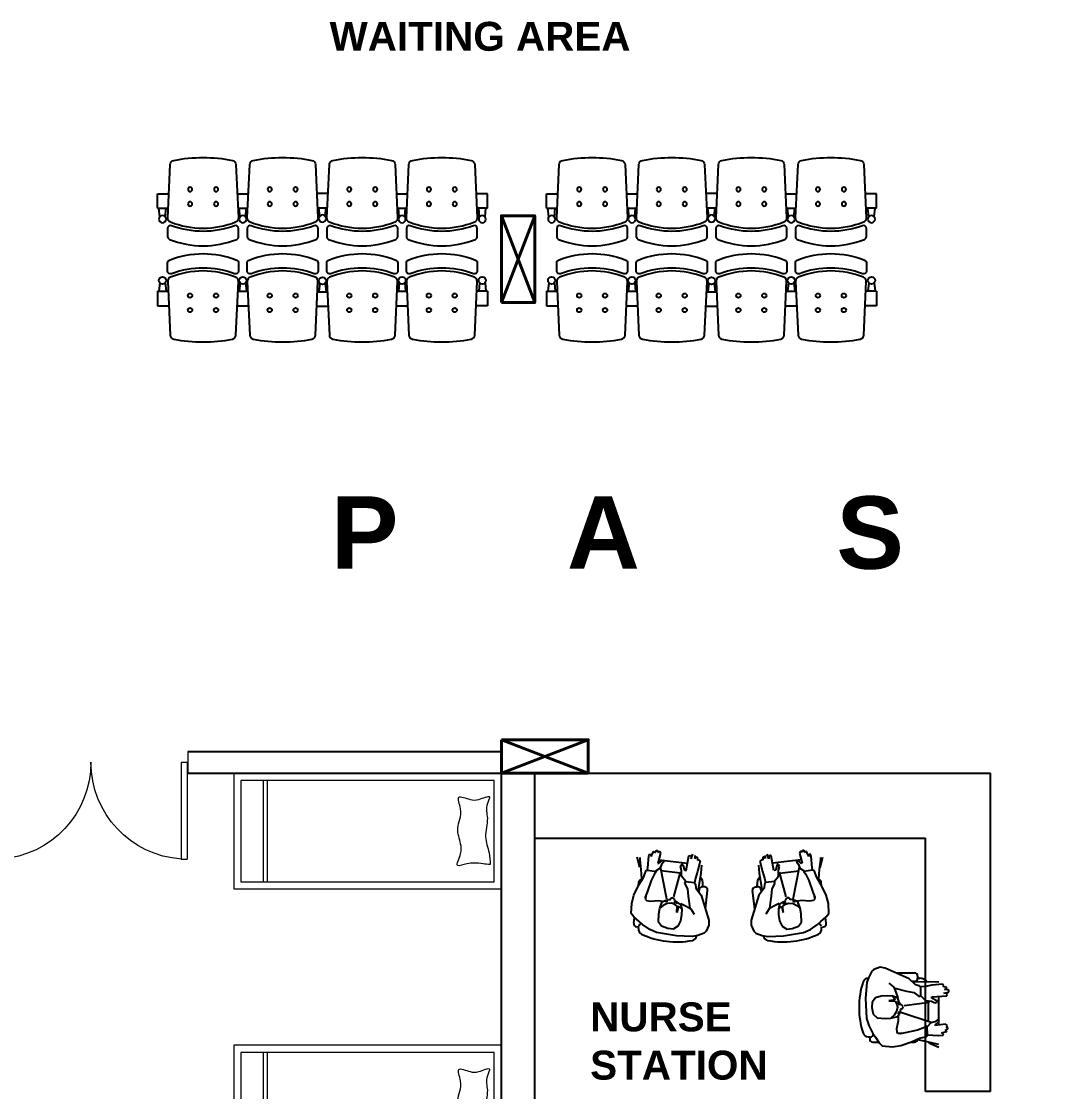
# Model space of a CAD drawing. Header units: inches. Extents: x -17070 to 527, y 504 to 2398.
# Drawn here: x -10563.27 to -10556.07, y 528.66 to 536.05 of the extents above; entities that cross this region are included whole.
import ezdxf

# ---------------------------------------------------------------- set-up
doc = ezdxf.new("R2010")
doc.units = ezdxf.units.IN
doc.layers.add('-wall_hatch', color=1, linetype='Continuous')
doc.layers.add('elevation', color=7, linetype='Continuous')
for name, color, linetype, lineweight in [('COL', 5, 'Continuous', 40), ('Giros', 211, 'Continuous', 9), ('Puertas', 52, 'Continuous', 15)]:
    doc.layers.add(name, color=color, linetype=linetype, lineweight=lineweight)
doc.styles.add('ROMANC', font='arialbd.ttf', dxfattribs={"height": 0.35})

# ---------------------------------------------------------------- blocks, each defined once
blk = doc.blocks.new('dv')
at = {"color": 137, "lineweight": 13}
for p, q in [((-10141.7417, 384.5509), (-10141.7426, 385.2509)), ((-10141.7129, 384.551), (-10141.7138, 385.251))]:
    blk.add_line(p, q, dxfattribs=at)
for points in [[(-10143.3579, 384.4989), (-10143.3589, 385.2989), (-10141.5089, 385.3012), (-10141.5079, 384.5012)], [(-10143.308, 384.549), (-10143.3089, 385.249), (-10141.5589, 385.2511), (-10141.558, 384.5511)]]:
    blk.add_lwpolyline(points, close=True, dxfattribs=at)
blk.add_spline([(-10143.2804, 384.667), (-10143.273, 384.7481), (-10143.2486, 384.8593), (-10143.2614, 384.9883), (-10143.2615, 385.0887), (-10143.2772, 385.1345), (-10143.2033, 385.1172), (-10143.1418, 385.1173), (-10143.0645, 385.1328), (-10143.0771, 385.0533), (-10143.0567, 384.918), (-10143.0768, 384.8105), (-10143.0767, 384.7425), (-10143.0563, 384.6617), (-10143.1186, 384.6724), (-10143.1703, 384.6782), (-10143.2318, 384.6722), (-10143.2804, 384.667)], degree=3, dxfattribs=at)
blk = doc.blocks.new('door')
at = {"layer": 'Giros'}
for centre, start, end in [((-10654.6078, 430.4103), 0, 86.22549), ((-10653.2678, 430.4103), 93.77451, 180)]:
    blk.add_arc(centre, 0.67, start, end, dxfattribs=at)
at = {"layer": 'Puertas'}
for p, q in [((-10654.5637, 431.0803), (-10654.6037, 431.0803)), ((-10654.6037, 430.4103), (-10654.6037, 431.0803)), ((-10654.5637, 430.4103), (-10654.5637, 431.0803)), ((-10653.3132, 430.4103), (-10653.3132, 431.0803)), ((-10653.3132, 431.0803), (-10653.2732, 431.0803)), ((-10653.2732, 430.4103), (-10653.2732, 431.0803)), ((-10654.6078, 430.4853), (-10654.6378, 430.4853)), ((-10654.6078, 430.3353), (-10654.6078, 430.4853)), ((-10653.2678, 430.4853), (-10653.2378, 430.4853)), ((-10653.2678, 430.3353), (-10653.2678, 430.4853)), ((-10654.5637, 430.4103), (-10654.6037, 430.4103)), ((-10653.3132, 430.4103), (-10653.2732, 430.4103)), ((-10654.6078, 430.3353), (-10654.6378, 430.3353)), ((-10653.2678, 430.3353), (-10653.2378, 430.3353))]:
    blk.add_line(p, q, dxfattribs=at)
blk = doc.blocks.new('S4-PROTO')
for p, q in [((-2.264, 0.1588), (-2.2702, 0.1)), ((-2.226, 0.1588), (-2.2198, 0.1)), ((-1.709, 0.1588), (-1.7152, 0.1)), ((-1.671, 0.1588), (-1.6648, 0.1)), ((-1.159, 0.1554), (-1.1652, 0.0966)), ((-1.121, 0.1554), (-1.1148, 0.0966)), ((-0.609, 0.1588), (-0.6152, 0.1)), ((-0.571, 0.1588), (-0.5648, 0.1)), ((-0.054, 0.1588), (-0.0602, 0.1)), ((-0.016, 0.1588), (-0.0098, 0.1)), ((-2.28, 0.1), (-2.206, 0.1)), ((-2.28, 0.1), (-2.28, 0)), ((-1.724, 0.1), (-1.656, 0.1)), ((-1.174, 0.0966), (-1.106, 0.0966)), ((-0.624, 0.1), (-0.556, 0.1)), ((0, 0.1), (-0.074, 0.1)), ((0, 0.1), (0, 0)), ((-2.28, 0), (-2.2014, 0)), ((-1.7286, 0), (-1.6514, 0)), ((-0.6286, 0), (-0.5514, 0)), ((0, 0), (-0.0786, 0)), ((-1.1786, -0.0034), (-1.1014, -0.0034))]:
    blk.add_line(p, q)
for points in [[(-1.72, 0.2718), (-1.72, 0.2395, -0.522832), (-1.747, 0.2208, 0.18), (-2.183, 0.2208, -0.522832), (-2.21, 0.2395), (-2.21, 0.2966, -0.306573), (-2.1974, 0.3152, -0.192782), (-1.7326, 0.3152, -0.306573), (-1.72, 0.2966), (-1.72, 0.2537)], [(-1.17, 0.2718), (-1.17, 0.2395, -0.522832), (-1.197, 0.2208, 0.18), (-1.633, 0.2208, -0.522832), (-1.66, 0.2395), (-1.66, 0.2966, -0.306573), (-1.6474, 0.3152, -0.192782), (-1.1826, 0.3152, -0.306573), (-1.17, 0.2966), (-1.17, 0.2537)], [(-0.62, 0.2718), (-0.62, 0.2395, -0.522832), (-0.647, 0.2208, 0.18), (-1.083, 0.2208, -0.522832), (-1.11, 0.2395), (-1.11, 0.2966, -0.306573), (-1.0974, 0.3152, -0.192782), (-0.6326, 0.3152, -0.306573), (-0.62, 0.2966), (-0.62, 0.2537)], [(-0.07, 0.2718), (-0.07, 0.2395, -0.522832), (-0.097, 0.2208, 0.18), (-0.533, 0.2208, -0.522832), (-0.56, 0.2395), (-0.56, 0.2966, -0.306573), (-0.5474, 0.3152, -0.192782), (-0.0826, 0.3152, -0.306573), (-0.07, 0.2966), (-0.07, 0.2537)]]:
    blk.add_lwpolyline(points, format="xyb")
for points in [[(-2.1922, -0.2025, 0.346546), (-2.1679, -0.2306, 0.095695), (-1.7621, -0.2306, 0.346546), (-1.7378, -0.2025), (-1.721, 0.1673, 0.318973), (-1.7398, 0.1965, 0.193005), (-2.1902, 0.1965, 0.318973), (-2.209, 0.1673)], [(-1.6422, -0.2025, 0.346546), (-1.6179, -0.2306, 0.095695), (-1.2121, -0.2306, 0.346546), (-1.1878, -0.2025), (-1.171, 0.1673, 0.318973), (-1.1898, 0.1965, 0.193005), (-1.6402, 0.1965, 0.318973), (-1.659, 0.1673)], [(-1.0922, -0.2025, 0.346546), (-1.0679, -0.2306, 0.095695), (-0.6621, -0.2306, 0.346546), (-0.6378, -0.2025), (-0.621, 0.1673, 0.318973), (-0.6398, 0.1965, 0.193005), (-1.0902, 0.1965, 0.318973), (-1.109, 0.1673)], [(-0.5422, -0.2025, 0.346546), (-0.5179, -0.2306, 0.095695), (-0.1121, -0.2306, 0.346546), (-0.0878, -0.2025), (-0.071, 0.1673, 0.318973), (-0.0898, 0.1965, 0.193005), (-0.5402, 0.1965, 0.318973), (-0.559, 0.1673)]]:
    blk.add_lwpolyline(points, format="xyb", close=True)
for centre, radius in [((-2.245, 0.175), 0.025), ((-1.69, 0.175), 0.025), ((-1.14, 0.1716), 0.025), ((-0.59, 0.175), 0.025), ((-0.035, 0.175), 0.025), ((-2.0546, 0.07), 0.015), ((-1.8754, 0.07), 0.015), ((-1.5046, 0.07), 0.015), ((-1.3254, 0.07), 0.015), ((-0.9546, 0.07), 0.015), ((-0.7754, 0.07), 0.015), ((-0.4046, 0.07), 0.015), ((-0.2254, 0.07), 0.015), ((-2.0546, -0.03), 0.015), ((-1.8754, -0.03), 0.015), ((-1.5046, -0.03), 0.015), ((-1.3254, -0.03), 0.015), ((-0.9546, -0.03), 0.015), ((-0.7754, -0.03), 0.015), ((-0.4046, -0.03), 0.015), ((-0.2254, -0.03), 0.015)]:
    blk.add_circle(centre, radius)

msp = doc.modelspace()

# ---------------------------------------------------------------- linework, layer by layer
at = {"layer": '-wall_hatch'}
for p, q in [((-10562.11504, 531.00797), (-10559.94834, 531.00797)), ((-10562.12042, 530.85797), (-10559.94834, 530.85797)), ((-10559.94834, 528.15797), (-10559.94834, 530.85797)), ((-10559.71834, 528.15797), (-10559.71834, 530.85797))]:
    msp.add_line(p, q, dxfattribs=at)
for p, q in [((-10558.9907, 530.20554), (-10559.01045, 530.278)), ((-10558.93227, 530.26371), (-10558.92643, 530.29658)), ((-10558.92643, 530.29658), (-10558.91556, 530.29877)), ((-10558.91556, 530.29877), (-10558.91228, 530.28245)), ((-10558.91228, 530.28245), (-10558.89753, 530.31598)), ((-10558.89753, 530.31598), (-10558.8921, 530.31707)), ((-10558.8921, 530.31707), (-10558.88991, 530.3062)), ((-10558.88991, 530.3062), (-10558.87884, 530.32427)), ((-10558.87884, 530.32427), (-10558.87014, 530.32319)), ((-10558.87014, 530.32319), (-10558.86991, 530.31079)), ((-10558.86991, 530.31079), (-10558.85666, 530.31798)), ((-10558.84773, 530.3045), (-10558.8668, 530.23615)), ((-10558.85666, 530.31798), (-10558.84773, 530.3045)), ((-10558.67172, 530.18546), (-10558.65377, 530.28754)), ((-10558.65377, 530.28754), (-10558.64464, 530.28994)), ((-10558.64464, 530.28994), (-10558.63616, 530.28712)), ((-10558.63701, 530.26602), (-10558.62595, 530.29823)), ((-10558.63616, 530.28712), (-10558.63701, 530.26602)), ((-10558.61115, 530.28933), (-10558.612, 530.26822)), ((-10558.612, 530.26822), (-10558.60354, 530.27955)), ((-10558.60354, 530.27955), (-10558.59484, 530.27847)), ((-10558.59484, 530.27847), (-10558.59395, 530.25714)), ((-10558.14184, 530.27847), (-10558.14273, 530.25714)), ((-10558.13314, 530.27955), (-10558.14184, 530.27847)), ((-10558.12467, 530.26822), (-10558.13314, 530.27955)), ((-10558.12552, 530.28933), (-10558.12467, 530.26822)), ((-10558.09967, 530.26602), (-10558.11073, 530.29823)), ((-10558.09204, 530.28994), (-10558.10052, 530.28712)), ((-10558.10052, 530.28712), (-10558.09967, 530.26602)), ((-10558.08291, 530.28754), (-10558.09204, 530.28994)), ((-10558.06496, 530.18546), (-10558.08291, 530.28754)), ((-10557.88002, 530.31798), (-10557.88895, 530.3045)), ((-10557.88895, 530.3045), (-10557.86988, 530.23615)), ((-10557.86677, 530.31079), (-10557.88002, 530.31798)), ((-10557.86654, 530.32319), (-10557.86677, 530.31079)), ((-10557.85784, 530.32427), (-10557.86654, 530.32319)), ((-10557.84677, 530.3062), (-10557.85784, 530.32427)), ((-10557.84458, 530.31707), (-10557.84677, 530.3062)), ((-10557.83915, 530.31598), (-10557.84458, 530.31707)), ((-10557.82439, 530.28245), (-10557.83915, 530.31598)), ((-10557.82112, 530.29877), (-10557.82439, 530.28245)), ((-10557.81025, 530.29658), (-10557.82112, 530.29877)), ((-10557.80441, 530.26371), (-10557.81025, 530.29658)), ((-10557.74598, 530.20554), (-10557.72623, 530.278)), ((-10558.99251, 530.27577), (-10558.99249, 530.26234)), ((-10558.99249, 530.26234), (-10558.98525, 530.19249)), ((-10558.93766, 530.18835), (-10558.93332, 530.22672)), ((-10558.93332, 530.22672), (-10558.93227, 530.26371)), ((-10558.8668, 530.23615), (-10558.86179, 530.23377)), ((-10558.86179, 530.23377), (-10558.8342, 530.25686)), ((-10558.86031, 530.25939), (-10558.66302, 530.23494)), ((-10558.84135, 530.2277), (-10558.85154, 530.20244)), ((-10558.80394, 529.98794), (-10558.84873, 530.21093)), ((-10558.82897, 530.24207), (-10558.84135, 530.2277)), ((-10558.8342, 530.25686), (-10558.82768, 530.25252)), ((-10558.82768, 530.25252), (-10558.82897, 530.24207)), ((-10558.71066, 530.21327), (-10558.70393, 530.22481)), ((-10558.70325, 530.1876), (-10558.71066, 530.21327)), ((-10558.70393, 530.22481), (-10558.69524, 530.22373)), ((-10558.6985, 530.2259), (-10558.69645, 530.23909)), ((-10558.69524, 530.22373), (-10558.68216, 530.18675)), ((-10558.59395, 530.25714), (-10558.58503, 530.25781)), ((-10558.57546, 530.24955), (-10558.59322, 530.1775)), ((-10558.58503, 530.25781), (-10558.57546, 530.24955)), ((-10558.56585, 530.2229), (-10558.56973, 530.16752)), ((-10558.17082, 530.2229), (-10558.16695, 530.16752)), ((-10558.15164, 530.25781), (-10558.16122, 530.24955)), ((-10558.16122, 530.24955), (-10558.14346, 530.1775)), ((-10558.14273, 530.25714), (-10558.15164, 530.25781)), ((-10557.87636, 530.25939), (-10558.07366, 530.23494)), ((-10558.04144, 530.22373), (-10558.05452, 530.18675)), ((-10558.03274, 530.22481), (-10558.04144, 530.22373)), ((-10558.03818, 530.2259), (-10558.04023, 530.23909)), ((-10558.03343, 530.1876), (-10558.02601, 530.21327)), ((-10558.02601, 530.21327), (-10558.03274, 530.22481)), ((-10557.93274, 529.98794), (-10557.88795, 530.21093)), ((-10557.90247, 530.25686), (-10557.909, 530.25252)), ((-10557.909, 530.25252), (-10557.90771, 530.24207)), ((-10557.90771, 530.24207), (-10557.89533, 530.2277)), ((-10557.87488, 530.23377), (-10557.90247, 530.25686)), ((-10557.89533, 530.2277), (-10557.88513, 530.20244)), ((-10557.86988, 530.23615), (-10557.87488, 530.23377)), ((-10557.80336, 530.22672), (-10557.80441, 530.26371)), ((-10557.79902, 530.18835), (-10557.80336, 530.22672)), ((-10557.74418, 530.26234), (-10557.75143, 530.19249)), ((-10557.74417, 530.27577), (-10557.74418, 530.26234)), ((-10558.99841, 530.08629), (-10558.96737, 530.13724)), ((-10558.98525, 530.19249), (-10558.9791, 530.12809)), ((-10558.96737, 530.13724), (-10558.94894, 530.18623)), ((-10558.94894, 530.18623), (-10558.93807, 530.18841)), ((-10558.93807, 530.18841), (-10558.8774, 530.17913)), ((-10558.89021, 530.16127), (-10558.91343, 530.11642)), ((-10558.8774, 530.17913), (-10558.89021, 530.16127)), ((-10558.85154, 530.20244), (-10558.88226, 530.17987)), ((-10558.7122, 530.16685), (-10558.84313, 530.18308)), ((-10558.75612, 530.00323), (-10558.71019, 530.17432)), ((-10558.70321, 530.14517), (-10558.70325, 530.1876)), ((-10558.67404, 530.10973), (-10558.70321, 530.14517)), ((-10558.68216, 530.18675), (-10558.67172, 530.18546)), ((-10558.60753, 530.13331), (-10558.61414, 530.09943)), ((-10558.59322, 530.1775), (-10558.60753, 530.13331)), ((-10558.56973, 530.16752), (-10558.58745, 530.05304)), ((-10558.16695, 530.16752), (-10558.14923, 530.05304)), ((-10558.14346, 530.1775), (-10558.12915, 530.13331)), ((-10558.12915, 530.13331), (-10558.12253, 530.09943)), ((-10558.05452, 530.18675), (-10558.06496, 530.18546)), ((-10558.06264, 530.10973), (-10558.03347, 530.14517)), ((-10558.03347, 530.14517), (-10558.03343, 530.1876)), ((-10557.98055, 530.00323), (-10558.02649, 530.17432)), ((-10558.02448, 530.16685), (-10557.89355, 530.18308)), ((-10557.88513, 530.20244), (-10557.85441, 530.17987)), ((-10557.79861, 530.18841), (-10557.85928, 530.17913)), ((-10557.85928, 530.17913), (-10557.84647, 530.16127)), ((-10557.84647, 530.16127), (-10557.82325, 530.11642)), ((-10557.78774, 530.18623), (-10557.79861, 530.18841)), ((-10557.76931, 530.13724), (-10557.78774, 530.18623)), ((-10557.73826, 530.08629), (-10557.76931, 530.13724)), ((-10557.75143, 530.19249), (-10557.75757, 530.12809)), ((-10559.03205, 530.01444), (-10558.99841, 530.08629)), ((-10559.0013, 530.08012), (-10558.99811, 530.10584)), ((-10558.91343, 530.11642), (-10558.94118, 530.035)), ((-10558.68077, 530.09819), (-10558.67404, 530.10973)), ((-10558.6592, 530.05839), (-10558.68077, 530.09819)), ((-10558.67404, 530.10973), (-10558.61663, 530.10262)), ((-10558.65481, 530.00835), (-10558.6592, 530.05839)), ((-10558.61663, 530.10262), (-10558.60749, 530.09088)), ((-10558.60749, 530.09088), (-10558.60376, 530.0639)), ((-10558.60376, 530.0639), (-10558.56741, 530.0152)), ((-10558.557, 530.07343), (-10558.55519, 530.08804)), ((-10558.54239, 530.07162), (-10558.557, 530.07343)), ((-10558.19429, 530.07162), (-10558.17968, 530.07343)), ((-10558.17968, 530.07343), (-10558.18149, 530.08804)), ((-10558.13291, 530.0639), (-10558.16927, 530.0152)), ((-10558.12919, 530.09088), (-10558.13291, 530.0639)), ((-10558.12005, 530.10262), (-10558.12919, 530.09088)), ((-10558.06264, 530.10973), (-10558.12005, 530.10262)), ((-10558.08187, 530.00835), (-10558.07747, 530.05839)), ((-10558.07747, 530.05839), (-10558.05591, 530.09819)), ((-10558.05591, 530.09819), (-10558.06264, 530.10973)), ((-10557.82325, 530.11642), (-10557.7955, 530.035)), ((-10557.73538, 530.08012), (-10557.73856, 530.10584)), ((-10557.70463, 530.01444), (-10557.73826, 530.08629)), ((-10559.04786, 529.95806), (-10559.03205, 530.01444)), ((-10558.94118, 530.035), (-10558.9542, 530.00125)), ((-10558.9542, 530.00125), (-10558.95266, 529.98515)), ((-10558.95055, 530.0107), (-10558.95312, 529.98999)), ((-10558.95266, 529.98515), (-10558.94461, 529.97885)), ((-10558.81741, 529.979), (-10558.79024, 529.98447)), ((-10558.79024, 529.98447), (-10558.7835, 529.98187)), ((-10558.7835, 529.98187), (-10558.7746, 529.99668)), ((-10558.7746, 529.99668), (-10558.76394, 529.99712)), ((-10558.76394, 529.99712), (-10558.75437, 529.98887)), ((-10558.75437, 529.98887), (-10558.75218, 529.97799)), ((-10558.64386, 529.92567), (-10558.65481, 530.00835)), ((-10558.58164, 530.05423), (-10558.58376, 530.0371)), ((-10558.56741, 530.0152), (-10558.51463, 529.84248)), ((-10558.53875, 529.92141), (-10558.52319, 530.04698)), ((-10558.16927, 530.0152), (-10558.22205, 529.84248)), ((-10558.19793, 529.92141), (-10558.21349, 530.04698)), ((-10558.15504, 530.05423), (-10558.15292, 530.0371)), ((-10558.09282, 529.92567), (-10558.08187, 530.00835)), ((-10557.98231, 529.98887), (-10557.98449, 529.97799)), ((-10557.97273, 529.99712), (-10557.98231, 529.98887)), ((-10557.96208, 529.99668), (-10557.97273, 529.99712)), ((-10557.95318, 529.98187), (-10557.96208, 529.99668)), ((-10557.94644, 529.98447), (-10557.95318, 529.98187)), ((-10557.91926, 529.979), (-10557.94644, 529.98447)), ((-10557.7955, 530.035), (-10557.78248, 530.00125)), ((-10557.78402, 529.98515), (-10557.79207, 529.97885)), ((-10557.78613, 530.0107), (-10557.78356, 529.98999)), ((-10557.78248, 530.00125), (-10557.78402, 529.98515)), ((-10557.68881, 529.95806), (-10557.70463, 530.01444)), ((-10559.05128, 529.88777), (-10559.04786, 529.95806)), ((-10558.94461, 529.97885), (-10558.91873, 529.97388)), ((-10558.91873, 529.97388), (-10558.86351, 529.97764)), ((-10558.86351, 529.97764), (-10558.83393, 529.97398)), ((-10558.86081, 529.88538), (-10558.85341, 529.92434)), ((-10558.85341, 529.92434), (-10558.83632, 529.96897)), ((-10558.83084, 529.94419), (-10558.85341, 529.92434)), ((-10558.83632, 529.96897), (-10558.81741, 529.979)), ((-10558.80386, 529.95717), (-10558.83084, 529.94419)), ((-10558.80118, 529.97443), (-10558.81938, 529.96798)), ((-10558.77286, 529.95877), (-10558.80386, 529.95717)), ((-10558.75188, 529.95254), (-10558.77286, 529.95877)), ((-10558.73085, 529.95701), (-10558.75709, 529.96752)), ((-10558.75218, 529.97799), (-10558.73587, 529.96713)), ((-10558.73377, 529.93853), (-10558.75188, 529.95254)), ((-10558.73625, 529.89479), (-10558.73377, 529.93853)), ((-10558.72465, 529.93828), (-10558.73625, 529.89479)), ((-10558.73587, 529.96713), (-10558.71107, 529.95345)), ((-10558.70235, 529.91815), (-10558.72465, 529.93828)), ((-10558.71107, 529.95345), (-10558.70235, 529.91815)), ((-10558.70716, 529.9565), (-10558.67061, 529.93783)), ((-10558.70235, 529.91815), (-10558.70404, 529.88186)), ((-10558.67061, 529.93783), (-10558.63929, 529.9198)), ((-10558.63929, 529.9198), (-10558.61555, 529.88327)), ((-10558.09739, 529.9198), (-10558.12113, 529.88327)), ((-10558.06607, 529.93783), (-10558.09739, 529.9198)), ((-10558.02952, 529.9565), (-10558.06607, 529.93783)), ((-10558.02561, 529.95345), (-10558.03433, 529.91815)), ((-10558.03433, 529.91815), (-10558.01203, 529.93828)), ((-10558.03433, 529.91815), (-10558.03264, 529.88186)), ((-10558.00081, 529.96713), (-10558.02561, 529.95345)), ((-10558.01203, 529.93828), (-10558.00043, 529.89479)), ((-10558.00583, 529.95701), (-10557.97958, 529.96752)), ((-10558.00291, 529.93853), (-10557.9848, 529.95254)), ((-10558.00043, 529.89479), (-10558.00291, 529.93853)), ((-10557.98449, 529.97799), (-10558.00081, 529.96713)), ((-10557.9848, 529.95254), (-10557.96382, 529.95877)), ((-10557.96382, 529.95877), (-10557.93282, 529.95717)), ((-10557.9355, 529.97443), (-10557.9173, 529.96798)), ((-10557.93282, 529.95717), (-10557.90584, 529.94419)), ((-10557.90036, 529.96897), (-10557.91926, 529.979)), ((-10557.90584, 529.94419), (-10557.88327, 529.92434)), ((-10557.87317, 529.97764), (-10557.90274, 529.97398)), ((-10557.88327, 529.92434), (-10557.90036, 529.96897)), ((-10557.87587, 529.88538), (-10557.88327, 529.92434)), ((-10557.81795, 529.97388), (-10557.87317, 529.97764)), ((-10557.79207, 529.97885), (-10557.81795, 529.97388)), ((-10557.6854, 529.88777), (-10557.68881, 529.95806)), ((-10559.03299, 529.86429), (-10559.05128, 529.88777)), ((-10559.03343, 529.82088), (-10559.02851, 529.86056)), ((-10558.99616, 529.83363), (-10559.03299, 529.86429)), ((-10558.86249, 529.82902), (-10558.86081, 529.88538)), ((-10558.71118, 529.83855), (-10558.72832, 529.80001)), ((-10558.70404, 529.88186), (-10558.71118, 529.83855)), ((-10558.61555, 529.88327), (-10558.61555, 529.88327)), ((-10558.61555, 529.88327), (-10558.61555, 529.88327)), ((-10558.61555, 529.88327), (-10558.61555, 529.88327)), ((-10558.51463, 529.84248), (-10558.51372, 529.80701)), ((-10558.22205, 529.84248), (-10558.22295, 529.80701)), ((-10558.12113, 529.88327), (-10558.12113, 529.88327)), ((-10558.12113, 529.88327), (-10558.12113, 529.88327)), ((-10558.12113, 529.88327), (-10558.12113, 529.88327)), ((-10558.03264, 529.88186), (-10558.0255, 529.83855)), ((-10558.0255, 529.83855), (-10558.00836, 529.80001)), ((-10557.87418, 529.82902), (-10557.87587, 529.88538)), ((-10557.74051, 529.83363), (-10557.70369, 529.86429)), ((-10557.70325, 529.82088), (-10557.70817, 529.86056)), ((-10557.70369, 529.86429), (-10557.6854, 529.88777)), ((-10558.99961, 529.79443), (-10559.01422, 529.79625)), ((-10559.00092, 529.78382), (-10558.99961, 529.79443)), ((-10558.97402, 529.81279), (-10558.99616, 529.83363)), ((-10558.9236, 529.77776), (-10558.97402, 529.81279)), ((-10558.87672, 529.75695), (-10558.9236, 529.77776)), ((-10558.84138, 529.79988), (-10558.86249, 529.82902)), ((-10558.79744, 529.78383), (-10558.84138, 529.79988)), ((-10558.76069, 529.78105), (-10558.79744, 529.78383)), ((-10558.72832, 529.80001), (-10558.76069, 529.78105)), ((-10558.53348, 529.76574), (-10558.5476, 529.75253)), ((-10558.51372, 529.80701), (-10558.53348, 529.76574)), ((-10558.22295, 529.80701), (-10558.2032, 529.76574)), ((-10558.2032, 529.76574), (-10558.18907, 529.75253)), ((-10558.00836, 529.80001), (-10557.97598, 529.78105)), ((-10557.97598, 529.78105), (-10557.93924, 529.78383)), ((-10557.93924, 529.78383), (-10557.8953, 529.79988)), ((-10557.8953, 529.79988), (-10557.87418, 529.82902)), ((-10557.85995, 529.75695), (-10557.81307, 529.77776)), ((-10557.81307, 529.77776), (-10557.76266, 529.81279)), ((-10557.76266, 529.81279), (-10557.74051, 529.83363)), ((-10557.73707, 529.79443), (-10557.72245, 529.79625)), ((-10557.73575, 529.78382), (-10557.73707, 529.79443)), ((-10558.7383, 529.73372), (-10558.87672, 529.75695)), ((-10558.68558, 529.73149), (-10558.7383, 529.73372)), ((-10558.62758, 529.72919), (-10558.68558, 529.73149)), ((-10558.59079, 529.73669), (-10558.62758, 529.72919)), ((-10558.59906, 529.73402), (-10558.59894, 529.73503)), ((-10558.5476, 529.75253), (-10558.59079, 529.73669)), ((-10558.18907, 529.75253), (-10558.14589, 529.73669)), ((-10558.14589, 529.73669), (-10558.1091, 529.72919)), ((-10558.13761, 529.73402), (-10558.13774, 529.73503)), ((-10558.1091, 529.72919), (-10558.05109, 529.73149)), ((-10558.05109, 529.73149), (-10557.99838, 529.73372)), ((-10557.99838, 529.73372), (-10557.85995, 529.75695)), ((-10557.38899, 529.48998), (-10557.41002, 529.44907)), ((-10557.37414, 529.50237), (-10557.38899, 529.48998)), ((-10557.33075, 529.5169), (-10557.37414, 529.50237)), ((-10557.29566, 529.51164), (-10557.33075, 529.5169)), ((-10557.13075, 529.43802), (-10557.29566, 529.51164)), ((-10557.2203, 529.47799), (-10557.09376, 529.47799)), ((-10557.42198, 529.41348), (-10557.42683, 529.35563)), ((-10557.41002, 529.44907), (-10557.42198, 529.41348)), ((-10557.41368, 529.44118), (-10557.41267, 529.44118)), ((-10557.23426, 529.37842), (-10557.26759, 529.40646)), ((-10557.26759, 529.40646), (-10557.26759, 529.40646)), ((-10557.26759, 529.40646), (-10557.26759, 529.40646)), ((-10557.26759, 529.40646), (-10557.26759, 529.40646)), ((-10557.08689, 529.39595), (-10557.13075, 529.43802)), ((-10557.09376, 529.41909), (-10557.11102, 529.41909)), ((-10556.97987, 529.41698), (-10557.09566, 529.41348)), ((-10557.06057, 529.38893), (-10557.08689, 529.39595)), ((-10557.07168, 529.45591), (-10557.07168, 529.44118)), ((-10557.07168, 529.44118), (-10557.05695, 529.44118)), ((-10556.97285, 529.39244), (-10557.01846, 529.38368)), ((-10556.92443, 529.41401), (-10556.97987, 529.41698)), ((-10556.89916, 529.40121), (-10556.97285, 529.39244)), ((-10556.89215, 529.39069), (-10556.89916, 529.40121)), ((-10556.8939, 529.38192), (-10556.89215, 529.39069)), ((-10557.42683, 529.35563), (-10557.43111, 529.30304)), ((-10557.32373, 529.31707), (-10557.36408, 529.30479)), ((-10557.27987, 529.31882), (-10557.32373, 529.31707)), ((-10557.24365, 529.31603), (-10557.27987, 529.31882)), ((-10557.22022, 529.34511), (-10557.23426, 529.37842)), ((-10557.22899, 529.37316), (-10557.14829, 529.35212)), ((-10557.20619, 529.30655), (-10557.22022, 529.34511)), ((-10557.14829, 529.35212), (-10557.09917, 529.34161)), ((-10557.09917, 529.34161), (-10557.06232, 529.31531)), ((-10557.06232, 529.31531), (-10557.05004, 529.32057)), ((-10557.05004, 529.37842), (-10557.06057, 529.38893)), ((-10557.01846, 529.38368), (-10557.05291, 529.38128)), ((-10557.05004, 529.32057), (-10557.05004, 529.37842)), ((-10557.05004, 529.32057), (-10557.01846, 529.28727)), ((-10556.9746, 529.31356), (-10556.87109, 529.31882)), ((-10556.87285, 529.37842), (-10556.8939, 529.38192)), ((-10556.89039, 529.3381), (-10556.85706, 529.34511)), ((-10556.86934, 529.33635), (-10556.89039, 529.3381)), ((-10556.88513, 529.36264), (-10556.87285, 529.36965)), ((-10556.86408, 529.36089), (-10556.88513, 529.36264)), ((-10556.87285, 529.36965), (-10556.87285, 529.37842)), ((-10556.87109, 529.31882), (-10556.86758, 529.32758)), ((-10556.86758, 529.32758), (-10556.86934, 529.33635)), ((-10556.8553, 529.35914), (-10556.86408, 529.36089)), ((-10556.85706, 529.34511), (-10556.8553, 529.35914)), ((-10557.43111, 529.30304), (-10557.42507, 529.16281)), ((-10557.38689, 529.275), (-10557.38865, 529.23818)), ((-10557.36408, 529.30479), (-10557.38689, 529.275)), ((-10557.22641, 529.29143), (-10557.27101, 529.28527)), ((-10557.27101, 529.28527), (-10557.22729, 529.28234)), ((-10557.24365, 529.31603), (-10557.22641, 529.29143)), ((-10557.2097, 529.30304), (-10557.24365, 529.31603)), ((-10557.22729, 529.28234), (-10557.21561, 529.26265)), ((-10557.21561, 529.26265), (-10557.21201, 529.24107)), ((-10557.19917, 529.27675), (-10557.2097, 529.30304)), ((-10557.20859, 529.28297), (-10557.20139, 529.25564)), ((-10557.1904, 529.25922), (-10557.19917, 529.27675)), ((-10557.17987, 529.25571), (-10557.1904, 529.25922)), ((-10557.17285, 529.2452), (-10557.17987, 529.25571)), ((-10557.17461, 529.23468), (-10557.17285, 529.2452)), ((-10557.16584, 529.25221), (-10556.99039, 529.27675)), ((-10557.01846, 529.28727), (-10556.97636, 529.28201)), ((-10556.99805, 529.27568), (-10556.99805, 529.14374)), ((-10556.97636, 529.28201), (-10556.9518, 529.27149)), ((-10556.9746, 529.30304), (-10556.9746, 529.31356)), ((-10556.93952, 529.28551), (-10556.9746, 529.30304)), ((-10556.9518, 529.27149), (-10556.93952, 529.27675)), ((-10556.93952, 529.27675), (-10556.93952, 529.28551)), ((-10556.93776, 529.28201), (-10556.92443, 529.28242)), ((-10556.92443, 529.1173), (-10556.92443, 529.31611)), ((-10557.38865, 529.23818), (-10557.37812, 529.19261)), ((-10557.37812, 529.19261), (-10557.3518, 529.16807)), ((-10557.23361, 529.18532), (-10557.25608, 529.16536)), ((-10557.25608, 529.16536), (-10557.2097, 529.17683)), ((-10557.21741, 529.21049), (-10557.23361, 529.18532)), ((-10557.21201, 529.24107), (-10557.21741, 529.21049)), ((-10557.2097, 529.17683), (-10557.19741, 529.19436)), ((-10557.19995, 529.21103), (-10557.20859, 529.19377)), ((-10557.20443, 529.14879), (-10557.20443, 529.17858)), ((-10557.19741, 529.19436), (-10557.18864, 529.22065)), ((-10557.1904, 529.22767), (-10557.17461, 529.23468)), ((-10557.18864, 529.22065), (-10557.1904, 529.22767)), ((-10557.18689, 529.20663), (-10556.9711, 529.13476)), ((-10557.42507, 529.16281), (-10557.41019, 529.11373)), ((-10557.41019, 529.11373), (-10557.38163, 529.05939)), ((-10557.3518, 529.16807), (-10557.29566, 529.16281)), ((-10557.29566, 529.16281), (-10557.25608, 529.16536)), ((-10557.21496, 529.09444), (-10557.20443, 529.14879)), ((-10557.02548, 529.0997), (-10557.07285, 529.08217)), ((-10557.00618, 529.11022), (-10557.02548, 529.0997)), ((-10557.00443, 529.04887), (-10557.00618, 529.11022)), ((-10556.97987, 529.13301), (-10557.00604, 529.1053)), ((-10556.95355, 529.14002), (-10556.97987, 529.13301)), ((-10556.93776, 529.15054), (-10556.95355, 529.14002)), ((-10556.95004, 529.11899), (-10556.92373, 529.14353)), ((-10556.94829, 529.11373), (-10556.95004, 529.11899)), ((-10556.87811, 529.12424), (-10556.94829, 529.11373)), ((-10556.92723, 529.15054), (-10556.93776, 529.15054)), ((-10556.92373, 529.14353), (-10556.92723, 529.15054)), ((-10556.86583, 529.11373), (-10556.87811, 529.12424)), ((-10556.8746, 529.10146), (-10556.86583, 529.11373)), ((-10556.86232, 529.0997), (-10556.8746, 529.10146)), ((-10556.86232, 529.09094), (-10556.86232, 529.0997)), ((-10557.41368, 529.03625), (-10557.40299, 529.03625)), ((-10557.40299, 529.03625), (-10557.40299, 529.02152)), ((-10557.38163, 529.05939), (-10557.36366, 529.03485)), ((-10557.36366, 529.03485), (-10557.33777, 528.99453)), ((-10557.2132, 529.06815), (-10557.21496, 529.09444)), ((-10557.20794, 529.05939), (-10557.2132, 529.06815)), ((-10557.19215, 529.05588), (-10557.20794, 529.05939)), ((-10557.18233, 529.05833), (-10557.2032, 529.05833)), ((-10557.15706, 529.06465), (-10557.19215, 529.05588)), ((-10557.07285, 529.08217), (-10557.15706, 529.06465)), ((-10557.1132, 529.00154), (-10557.05882, 529.02608)), ((-10557.05882, 529.02608), (-10557.00794, 529.03835)), ((-10557.00794, 529.03835), (-10557.00443, 529.04887)), ((-10557.00444, 529.04928), (-10556.96583, 529.04887)), ((-10556.96583, 529.04887), (-10556.92899, 529.04536)), ((-10556.92899, 529.04536), (-10556.89566, 529.04712)), ((-10556.90794, 529.06289), (-10556.87285, 529.07341)), ((-10556.89215, 529.05763), (-10556.90794, 529.06289)), ((-10556.89566, 529.04712), (-10556.89215, 529.05763)), ((-10556.88162, 529.08217), (-10556.86232, 529.09094)), ((-10556.87109, 529.07867), (-10556.88162, 529.08217)), ((-10556.87285, 529.07341), (-10556.87109, 529.07867)), ((-10557.3809, 528.99943), (-10557.34092, 528.99943)), ((-10557.33777, 528.99453), (-10557.31672, 528.97349)), ((-10557.31672, 528.97349), (-10557.24654, 528.96823)), ((-10557.24654, 528.96823), (-10557.18864, 528.977)), ((-10557.18864, 528.977), (-10557.1132, 529.00154)), ((-10557.11968, 528.99943), (-10557.09376, 528.99943)), ((-10557.00618, 529.00154), (-10557.06934, 529.01556)), ((-10556.93776, 528.98576), (-10557.00618, 529.00154)), ((-10556.9939, 528.99453), (-10556.92443, 528.96602)), ((-10556.92443, 528.9841), (-10556.93776, 528.98576))]:
    msp.add_line(p, q)
for centre, radius, start, end in [((-10558.61364, 530.09529), 0.0589, 352.935634, 47.885827), ((-10558.12303, 530.09529), 0.0589, 132.114173, 187.064366), ((-10558.97619, 530.10312), 0.02209, 82.935634, 172.935634), ((-10558.55972, 530.05151), 0.02209, 82.935634, 172.935634), ((-10558.54511, 530.0497), 0.02209, 352.935634, 82.935634), ((-10558.19157, 530.0497), 0.02209, 97.064366, 187.064366), ((-10558.17696, 530.05151), 0.02209, 7.064366, 97.064366), ((-10557.76048, 530.10312), 0.02209, 7.064366, 97.064366), ((-10559.01151, 529.81817), 0.02209, 172.935634, 262.935634), ((-10558.96439, 529.7793), 0.03681, 172.935634, 245.015421), ((-10558.97698, 529.79748), 0.02209, 100.112087, 172.935634), ((-10557.77229, 529.7793), 0.03681, 294.984579, 7.064366), ((-10557.7597, 529.79748), 0.02209, 7.064366, 79.887913), ((-10557.72517, 529.81817), 0.02209, 277.064366, 7.064366), ((-10558.73699, 530.26729), 0.57519, 245.015421, 280.855847), ((-10558.6356, 529.73855), 0.03681, 280.855847, 352.935634), ((-10558.10108, 529.73855), 0.03681, 187.064366, 259.144153), ((-10557.99968, 530.26729), 0.57519, 259.144153, 294.984579), ((-10557.09376, 529.45591), 0.02209, 0, 90), ((-10556.90142, 529.23871), 0.57519, 162.079787, 197.920213), ((-10557.41368, 529.40437), 0.03681, 90, 162.079787), ((-10557.09376, 529.44118), 0.02209, 270, 0), ((-10557.05695, 529.38228), 0.0589, 35.049807, 90), ((-10557.41368, 529.07306), 0.03681, 197.920213, 270), ((-10557.3809, 529.02152), 0.02209, 180, 270), ((-10557.39719, 529.05833), 0.02209, 270, 342.823547), ((-10557.09376, 529.02152), 0.02209, 270, 0)]:
    msp.add_arc(centre, radius, start, end)
at = {"layer": 'COL', "ltscale": 0.0005}
for p, q in [((-10559.71834, 534.10797), (-10559.94834, 534.70797)), ((-10559.94834, 534.10797), (-10559.71834, 534.70797)), ((-10559.94834, 530.85797), (-10559.34834, 531.08797)), ((-10559.94834, 531.08797), (-10559.34834, 530.85797)), ((-10559.94834, 530.85797), (-10559.34834, 531.08797)), ((-10559.94834, 531.08797), (-10559.34834, 530.85797))]:
    msp.add_line(p, q, dxfattribs=at)
for points in [[(-10559.94834, 534.10797), (-10559.71834, 534.10797), (-10559.71834, 534.70797), (-10559.94834, 534.70797)], [(-10559.94834, 531.08797), (-10559.94834, 530.85797), (-10559.34834, 530.85797), (-10559.34834, 531.08797)], [(-10559.94834, 531.08797), (-10559.94834, 530.85797), (-10559.34834, 530.85797), (-10559.34834, 531.08797)]]:
    msp.add_lwpolyline(points, close=True, dxfattribs=at)
at = {"layer": 'elevation', "ltscale": 0.0005}
for p, q in [((-10559.71834, 530.85797), (-10556.56834, 530.85797)), ((-10559.71834, 530.40797), (-10559.71834, 530.85797)), ((-10556.56834, 528.65797), (-10556.56834, 530.85797)), ((-10559.71834, 530.40797), (-10557.01834, 530.40797)), ((-10557.01834, 528.65797), (-10557.01834, 530.40797)), ((-10556.56834, 528.65797), (-10557.01834, 528.65797))]:
    msp.add_line(p, q, dxfattribs=at)

# ---------------------------------------------------------------- block references
at = {"xscale": -1, "rotation": 180}
for p in [(-10560.04511, 534.86014), (-10557.35617, 534.86014)]:
    msp.add_blockref('S4-PROTO', p, dxfattribs=at)
for p in [(-10560.04511, 534.08659), (-10557.35617, 534.08659)]:
    msp.add_blockref('S4-PROTO', p)
at = {"color": 0, "xscale": -1, "rotation": 0.07107232776448313}
for p in [(-20702.82151, 132.97707), (-20702.82151, 131.09707)]:
    msp.add_blockref('dv', p, dxfattribs=at)
at = {"layer": 'elevation', "xscale": -1, "rotation": 179.9999999993746}
msp.add_blockref('door', (91.15281, 961.34326), dxfattribs=at)

# ---------------------------------------------------------------- texts
at = {"layer": 'elevation', "ltscale": 0.0005, "width": 335.6252416, "attachment_point": 1, "style": 'ROMANC'}
for s, insert, char_height in [('WAITING {\\fArial|b1|i0|c161|p34;AREA}', (-10561.13567, 536.04768), 0.2), ('{\\fArial|b1|i0|c161|p34;P}      {\\fArial|b1|i0|c161|p34;A}       {\\fArial|b1|i0|c161|p34;S}      {\\fArial|b1|i0|c161|p34;S}      {\\fArial|b1|i0|c161|p34;A}      {\\fArial|b1|i0|c161|p34;G}      {\\fArial|b1|i0|c161|p34;E}', (-10561.1257, 532.76963), 0.5), ('NURSE \\PSTATION', (-10559.33488, 529.27403), 0.2)]:
    msp.add_mtext(s, dxfattribs=dict(at, insert=insert, char_height=char_height))

doc.saveas('drawing.dxf')
